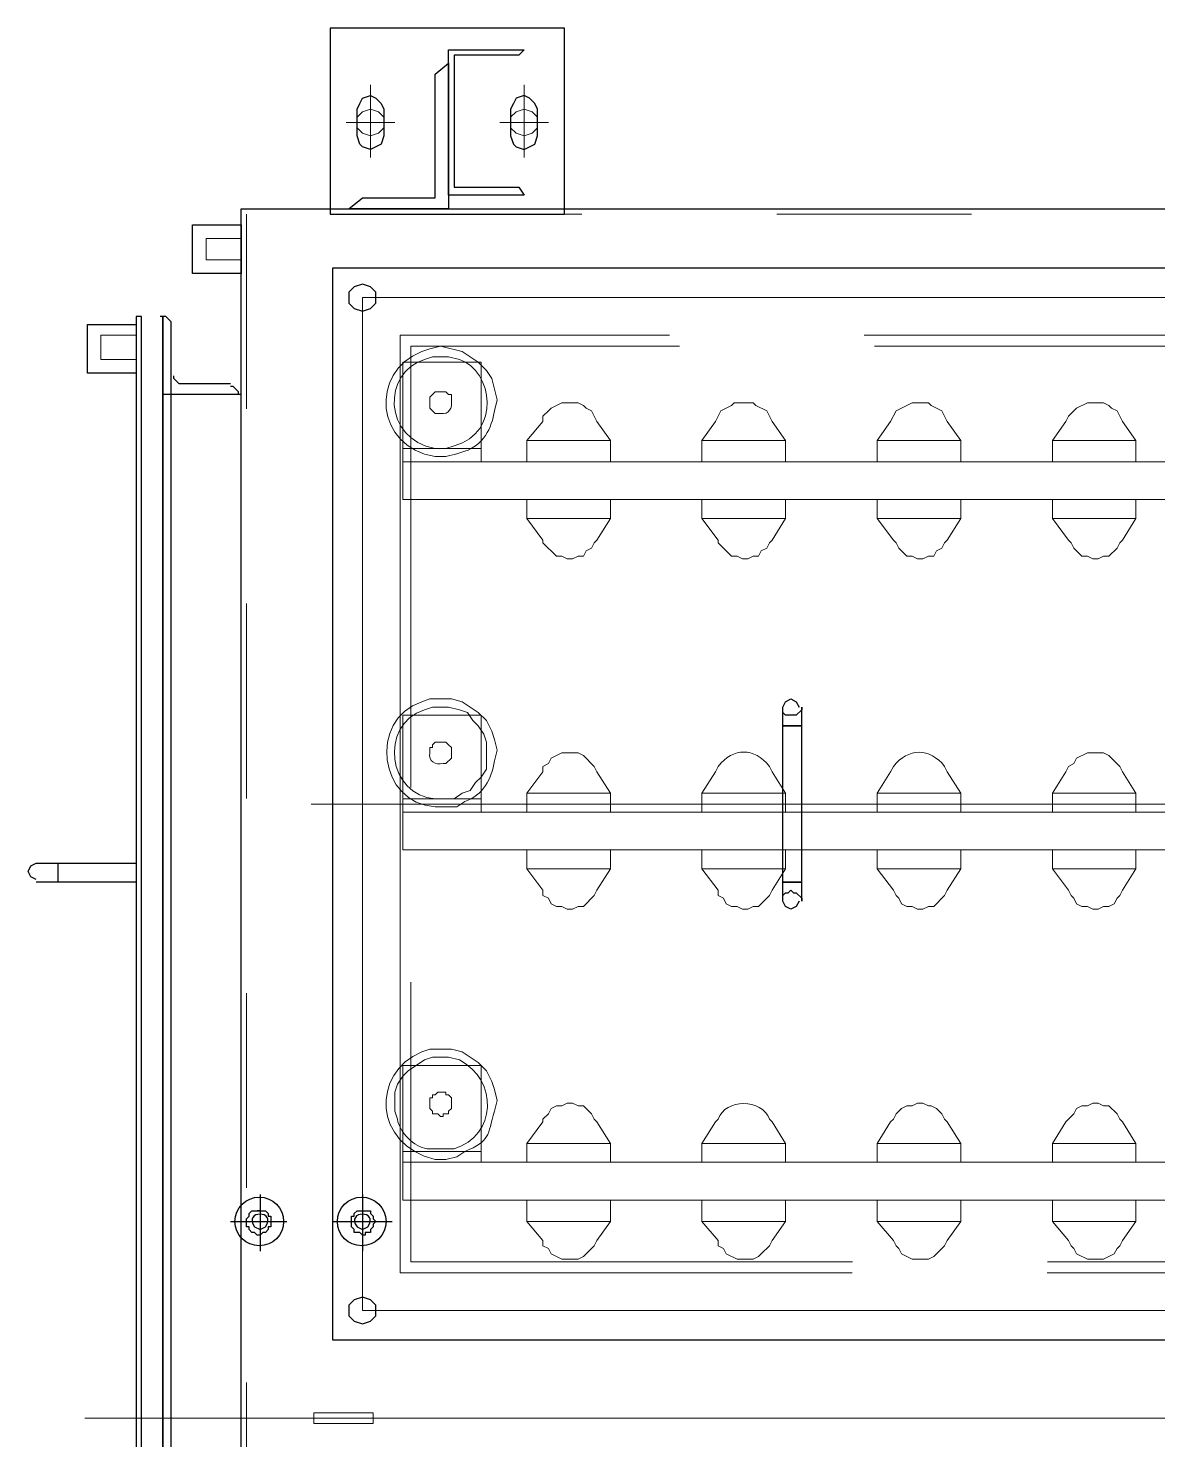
# Model space of a CAD drawing. Header units: metres. Extents: x 532250 to 532639, y 2673852 to 2674172.
# Drawn here: x 532448.787 to 532449.367, y 2674046.869 to 2674047.594 of the extents above; entities that cross this region are included whole.
import ezdxf

# ---------------------------------------------------------------- set-up
doc = ezdxf.new("R2010")
doc.units = ezdxf.units.M
doc.header["$MEASUREMENT"] = 0
doc.linetypes.add('PDF_IMPORT', pattern=[1, 0.8, -0.2])
doc.layers.add('IDT', color=7, linetype='Continuous')

# ---------------------------------------------------------------- blocks, each defined once
blk = doc.blocks.new('IDT')
at = {"layer": 'IDT', "color": 0, "linetype": 'PDF_IMPORT', "lineweight": 13, "ltscale": 0.038333}
for p, q in [((18.02813, 10.26057), (18.02813, 11.49573)), ((16.65604, 10.26057), (18.02813, 10.26057))]:
    blk.add_line(p, q, dxfattribs=at)
at = {"layer": 'IDT', "color": 0, "lineweight": 25}
for p, q in [((18.03089, 11.49849), (18.03089, 10.25781)), ((18.06685, 11.43763), (18.06685, 10.31728)), ((18.071, 11.44317), (18.071, 10.31313)), ((18.071, 10.31313), (18.071, 11.44317)), ((18.08207, 11.44317), (18.08207, 10.31313)), ((18.08483, 10.31313), (18.08483, 11.44317)), ((17.11386, 10.83873), (17.98386, 10.83873)), ((17.98386, 10.83873), (17.98386, 10.28824)), ((17.9645, 10.82905), (17.96173, 10.82628)), ((17.96865, 10.83043), (17.9645, 10.82905)), ((17.9728, 10.82905), (17.96865, 10.83043)), ((17.97557, 10.82628), (17.9728, 10.82905)), ((17.96173, 10.82628), (17.96173, 10.82075)), ((17.97557, 10.82075), (17.97557, 10.82628)), ((17.96173, 10.82075), (17.9645, 10.81798)), ((17.9645, 10.81798), (17.96865, 10.8166)), ((17.96865, 10.8166), (17.9728, 10.81798)), ((17.9728, 10.81798), (17.97557, 10.82075)), ((17.96865, 10.76404), (17.96865, 10.79309)), ((18.02121, 10.76404), (18.02121, 10.79309)), ((17.96727, 10.7834), (17.96727, 10.78479)), ((17.96727, 10.78479), (17.96865, 10.78479)), ((17.96865, 10.78479), (17.97003, 10.7834)), ((18.01983, 10.7834), (18.02121, 10.78479)), ((18.02121, 10.78479), (18.02259, 10.78479)), ((18.02259, 10.78479), (18.02398, 10.7834)), ((17.98386, 10.77787), (17.95344, 10.77787)), ((17.96173, 10.77787), (17.96312, 10.77925)), ((17.96312, 10.77649), (17.96173, 10.77787)), ((17.96312, 10.78064), (17.9645, 10.78202)), ((17.96312, 10.77925), (17.96312, 10.78064)), ((17.9645, 10.78202), (17.9645, 10.7834)), ((17.9645, 10.7834), (17.96727, 10.7834)), ((17.96865, 10.78202), (17.96588, 10.78064)), ((17.97142, 10.78064), (17.96865, 10.78202)), ((17.97003, 10.7834), (17.9728, 10.7834)), ((17.9728, 10.7834), (17.9728, 10.78202)), ((17.9728, 10.78202), (17.97418, 10.78064)), ((17.97418, 10.78064), (17.97418, 10.7751)), ((18.03642, 10.77787), (18.00738, 10.77787)), ((18.01568, 10.7751), (18.01568, 10.78064)), ((18.01568, 10.78064), (18.01706, 10.78064)), ((18.01706, 10.78202), (18.01844, 10.7834)), ((18.01706, 10.78064), (18.01706, 10.78202)), ((18.01844, 10.7834), (18.01983, 10.7834)), ((18.02121, 10.78202), (18.01844, 10.78064)), ((18.02398, 10.78064), (18.02121, 10.78202)), ((18.02398, 10.7834), (18.02536, 10.7834)), ((18.02536, 10.7834), (18.02674, 10.78202)), ((18.02674, 10.78202), (18.02674, 10.78064)), ((18.02674, 10.78064), (18.02813, 10.78064)), ((18.02813, 10.78064), (18.02813, 10.77649)), ((17.96312, 10.7751), (17.96312, 10.77649)), ((17.9645, 10.77372), (17.96312, 10.7751)), ((17.9645, 10.77234), (17.9645, 10.77372)), ((17.96865, 10.77234), (17.9645, 10.77234)), ((17.97142, 10.77234), (17.96865, 10.77234)), ((17.9728, 10.77372), (17.97142, 10.77234)), ((17.97418, 10.7751), (17.9728, 10.7751)), ((17.9728, 10.7751), (17.9728, 10.77372)), ((18.01706, 10.7751), (18.01568, 10.7751)), ((18.01706, 10.77372), (18.01706, 10.7751)), ((18.01844, 10.77234), (18.01706, 10.77372)), ((18.02121, 10.77234), (18.01844, 10.77234)), ((18.02121, 10.77234), (18.02259, 10.77234)), ((18.02536, 10.77234), (18.02121, 10.77234)), ((18.02674, 10.77372), (18.02536, 10.77234)), ((18.02813, 10.77649), (18.02674, 10.7751)), ((18.02674, 10.7751), (18.02674, 10.77372)), ((17.7432, 10.61189), (17.7432, 10.61328)), ((17.7432, 10.61328), (17.7432, 10.60359)), ((17.74596, 10.60913), (17.7432, 10.61189)), ((17.74458, 10.61328), (17.74596, 10.61604)), ((17.74596, 10.61604), (17.74873, 10.61742)), ((17.74873, 10.61742), (17.7515, 10.61604)), ((17.7515, 10.61604), (17.75288, 10.61328)), ((17.75288, 10.61328), (17.75288, 10.61051)), ((17.75288, 10.61328), (17.75288, 10.60359)), ((17.7432, 10.60359), (17.7432, 10.52337)), ((17.75288, 10.60359), (17.7432, 10.60359)), ((17.7432, 10.60359), (17.75288, 10.60359)), ((17.74735, 10.60913), (17.74596, 10.60913)), ((17.74873, 10.60774), (17.74735, 10.60913)), ((17.75011, 10.60913), (17.74873, 10.60774)), ((17.7515, 10.60913), (17.75011, 10.60913)), ((17.75288, 10.61051), (17.7515, 10.60913)), ((17.75288, 10.60359), (17.75288, 10.51369)), ((18.08483, 10.59391), (18.08483, 10.60359)), ((18.08483, 10.60359), (18.12495, 10.60359)), ((18.12495, 10.60359), (18.13601, 10.60359)), ((18.12495, 10.59391), (18.12495, 10.60359)), ((18.13601, 10.60221), (18.13878, 10.60083)), ((18.13878, 10.60083), (18.14016, 10.59806)), ((18.14016, 10.59806), (18.13878, 10.59529)), ((18.13601, 10.59391), (18.08483, 10.59391)), ((18.13878, 10.59529), (18.13601, 10.59391)), ((17.7432, 10.52337), (17.7432, 10.51369)), ((17.75288, 10.52337), (17.7432, 10.52337)), ((17.7432, 10.52337), (17.75288, 10.52337)), ((17.7432, 10.51507), (17.74596, 10.51784)), ((17.74596, 10.51784), (17.7515, 10.51784)), ((17.7515, 10.51784), (17.75288, 10.51645)), ((17.75288, 10.51645), (17.75288, 10.51369)), ((17.7432, 10.51369), (17.7432, 10.51507)), ((17.74596, 10.51092), (17.74458, 10.51369)), ((17.74873, 10.50954), (17.74596, 10.51092)), ((17.7515, 10.51092), (17.74873, 10.50954)), ((17.75288, 10.51369), (17.7515, 10.51092)), ((18.03089, 10.35324), (18.071, 10.35324)), ((18.03227, 10.35324), (18.03227, 10.35186)), ((18.03227, 10.35186), (18.03504, 10.34909)), ((18.03504, 10.34909), (18.03642, 10.34909)), ((18.03642, 10.34771), (18.06132, 10.34771)), ((18.06132, 10.34771), (18.0627, 10.34771)), ((18.0627, 10.34771), (18.06409, 10.34633)), ((18.06409, 10.34633), (18.06547, 10.34494)), ((18.06547, 10.34494), (18.06547, 10.34356)), ((18.08483, 10.31728), (18.08483, 10.34218)), ((18.08483, 10.34218), (18.10973, 10.34218)), ((18.10973, 10.34218), (18.10973, 10.31728)), ((18.06685, 10.31728), (18.06685, 10.3159)), ((18.06685, 10.3159), (18.06962, 10.31313)), ((18.10973, 10.31728), (18.08483, 10.31728)), ((17.9645, 10.30898), (17.96173, 10.30622)), ((17.96865, 10.31037), (17.9645, 10.30898)), ((17.9728, 10.30898), (17.96865, 10.31037)), ((17.97557, 10.30622), (17.9728, 10.30898)), ((18.06962, 10.31313), (18.071, 10.31313)), ((18.071, 10.31313), (18.07239, 10.31313)), ((18.08207, 10.31313), (18.08483, 10.31313)), ((17.96173, 10.30622), (17.96173, 10.30068)), ((17.96173, 10.30068), (17.9645, 10.29792)), ((17.9728, 10.29792), (17.97557, 10.30068)), ((17.97557, 10.30068), (17.97557, 10.30622)), ((17.9645, 10.29792), (17.96865, 10.29653)), ((17.96865, 10.29653), (17.9728, 10.29792)), ((17.98386, 10.28824), (17.11386, 10.28824)), ((18.03089, 10.2661), (18.03089, 10.291)), ((18.03089, 10.291), (18.05579, 10.291)), ((18.05579, 10.291), (18.05579, 10.2661)), ((18.05579, 10.2661), (18.03089, 10.2661)), ((18.03089, 10.25781), (17.02811, 10.25781)), ((17.98525, 10.26057), (17.86491, 10.26057)), ((17.86491, 10.26057), (17.86491, 10.16513)), ((17.92439, 10.18312), (17.92439, 10.25781)), ((17.92439, 10.25781), (17.97557, 10.25781)), ((17.97557, 10.25781), (17.96865, 10.25227)), ((17.98525, 10.16513), (17.98525, 10.26057)), ((17.88843, 10.24674), (17.88566, 10.25089)), ((17.88566, 10.25089), (17.92439, 10.25089)), ((17.92439, 10.25089), (17.92439, 10.1762)), ((17.96865, 10.25227), (17.9313, 10.25227)), ((17.9313, 10.25227), (17.9313, 10.18865)), ((17.92162, 10.24674), (17.88843, 10.24674)), ((17.92162, 10.17897), (17.92162, 10.24674)), ((17.88566, 10.22738), (17.88013, 10.22461)), ((17.88981, 10.22599), (17.88566, 10.22738)), ((17.95897, 10.22461), (17.9645, 10.22738)), ((17.9645, 10.22738), (17.96865, 10.22599)), ((17.88013, 10.22461), (17.87875, 10.22046)), ((17.87875, 10.22046), (17.87875, 10.20663)), ((17.89119, 10.22461), (17.88981, 10.22599)), ((17.89258, 10.22046), (17.89119, 10.22461)), ((17.89258, 10.20663), (17.89258, 10.22046)), ((17.95758, 10.22046), (17.95897, 10.22461)), ((17.95758, 10.20663), (17.95758, 10.22046)), ((17.96865, 10.22599), (17.97003, 10.22461)), ((17.97003, 10.22461), (17.97142, 10.22046)), ((17.97142, 10.22046), (17.97142, 10.20663)), ((17.87875, 10.20663), (17.88013, 10.20386)), ((17.89119, 10.20386), (17.89258, 10.20663)), ((17.95897, 10.20386), (17.95758, 10.20663)), ((17.97142, 10.20663), (17.97003, 10.20386)), ((17.88013, 10.20386), (17.88289, 10.2011)), ((17.88289, 10.2011), (17.88566, 10.19971)), ((17.88566, 10.19971), (17.88981, 10.2011)), ((17.88981, 10.2011), (17.89119, 10.20386)), ((17.96173, 10.2011), (17.95897, 10.20386)), ((17.9645, 10.19971), (17.96173, 10.2011)), ((17.96865, 10.2011), (17.9645, 10.19971)), ((17.97003, 10.20386), (17.96865, 10.2011)), ((17.9313, 10.18865), (17.92439, 10.18312)), ((17.88566, 10.1762), (17.88843, 10.17897)), ((17.92439, 10.1762), (17.88566, 10.1762)), ((17.88843, 10.17897), (17.92162, 10.17897)), ((17.86491, 10.16513), (17.98525, 10.16513))]:
    blk.add_line(p, q, dxfattribs=at)
at = {"layer": 'IDT', "color": 0, "lineweight": 13}
for p, q in [((16.62008, 10.87884), (18.11111, 10.87884)), ((17.96312, 10.87607), (17.96312, 10.88161)), ((17.96312, 10.88161), (17.99355, 10.88161)), ((17.99355, 10.88161), (17.99355, 10.87607)), ((17.99355, 10.87607), (17.96312, 10.87607)), ((17.12769, 10.82351), (17.96865, 10.82351)), ((17.96865, 10.82351), (17.96865, 10.30345)), ((17.99493, 10.56348), (17.09727, 10.56348)), ((18.08483, 10.32281), (18.08483, 10.33526)), ((18.08483, 10.33526), (18.10282, 10.33526)), ((18.10282, 10.33526), (18.10282, 10.32281)), ((18.10282, 10.32281), (18.08483, 10.32281)), ((17.96865, 10.30345), (17.12769, 10.30345)), ((18.03089, 10.27302), (18.03089, 10.28409)), ((18.03089, 10.28409), (18.04887, 10.28409)), ((18.04887, 10.28409), (18.04887, 10.27302)), ((18.04887, 10.27302), (18.03089, 10.27302)), ((17.88566, 10.19418), (17.88566, 10.23153)), ((17.9645, 10.19418), (17.9645, 10.23153)), ((17.88566, 10.22046), (17.88151, 10.21908)), ((17.88981, 10.21908), (17.88566, 10.22046)), ((17.9645, 10.22046), (17.96035, 10.21908)), ((17.96865, 10.21908), (17.9645, 10.22046)), ((17.87321, 10.21355), (17.89811, 10.21355)), ((17.88151, 10.21908), (17.87875, 10.21631)), ((17.87875, 10.21631), (17.87875, 10.21078)), ((17.89258, 10.21631), (17.88981, 10.21908)), ((17.89258, 10.21078), (17.89258, 10.21631)), ((17.95205, 10.21355), (17.97695, 10.21355)), ((17.96035, 10.21908), (17.95758, 10.21631)), ((17.95758, 10.21631), (17.95758, 10.21078)), ((17.97142, 10.21631), (17.96865, 10.21908)), ((17.97142, 10.21078), (17.97142, 10.21631)), ((17.87875, 10.21078), (17.88151, 10.20801)), ((17.88151, 10.20801), (17.88566, 10.20663)), ((17.88566, 10.20663), (17.88981, 10.20801)), ((17.88981, 10.20801), (17.89258, 10.21078)), ((17.95758, 10.21078), (17.96035, 10.20801)), ((17.96035, 10.20801), (17.9645, 10.20663)), ((17.9645, 10.20663), (17.96865, 10.20801)), ((17.96865, 10.20801), (17.97142, 10.21078))]:
    blk.add_line(p, q, dxfattribs=at)
at = {"layer": 'IDT', "color": 0, "linetype": 'PDF_IMPORT', "lineweight": 13, "ltscale": 0.29}
for p, q in [((17.94929, 10.80415), (17.14706, 10.80415)), ((17.14706, 10.32281), (17.94929, 10.32281))]:
    blk.add_line(p, q, dxfattribs=at)
at = {"layer": 'IDT', "color": 0, "lineweight": 0}
for p, q in [((17.94929, 10.32281), (17.94929, 10.80415)), ((17.58137, 10.7917), (17.58275, 10.79447)), ((17.58275, 10.79447), (17.58828, 10.79723)), ((17.58828, 10.79723), (17.59658, 10.79723)), ((17.59658, 10.79723), (17.60212, 10.79447)), ((17.60212, 10.79447), (17.6035, 10.7917)), ((17.66989, 10.79032), (17.67404, 10.79447)), ((17.67404, 10.79447), (17.67542, 10.79585)), ((17.67542, 10.79585), (17.67819, 10.79723)), ((17.67819, 10.79723), (17.68649, 10.79723)), ((17.68649, 10.79723), (17.69202, 10.79447)), ((17.69202, 10.79447), (17.6934, 10.7917)), ((17.75979, 10.79032), (17.76394, 10.79447)), ((17.76394, 10.79447), (17.76533, 10.79585)), ((17.76533, 10.79585), (17.76809, 10.79723)), ((17.76809, 10.79723), (17.77639, 10.79723)), ((17.77639, 10.79723), (17.78192, 10.79447)), ((17.78192, 10.79447), (17.78331, 10.7917)), ((17.8497, 10.79032), (17.85385, 10.79447)), ((17.85385, 10.79447), (17.85523, 10.79585)), ((17.85523, 10.79585), (17.858, 10.79723)), ((17.858, 10.79723), (17.8663, 10.79723)), ((17.8663, 10.79723), (17.87183, 10.79447)), ((17.87183, 10.79447), (17.87321, 10.7917)), ((17.57169, 10.77787), (17.5786, 10.78755)), ((17.5786, 10.78755), (17.57998, 10.79032)), ((17.57998, 10.79032), (17.58137, 10.7917)), ((17.6035, 10.7917), (17.60488, 10.79032)), ((17.60488, 10.79032), (17.60626, 10.78755)), ((17.60626, 10.78755), (17.61456, 10.77787)), ((17.66159, 10.77787), (17.66851, 10.78755)), ((17.66851, 10.78755), (17.66989, 10.79032)), ((17.6934, 10.7917), (17.69479, 10.79032)), ((17.69479, 10.79032), (17.69617, 10.78755)), ((17.69617, 10.78755), (17.70447, 10.77787)), ((17.7515, 10.77787), (17.75841, 10.78755)), ((17.75841, 10.78755), (17.75979, 10.79032)), ((17.78331, 10.7917), (17.78607, 10.79032)), ((17.78607, 10.79032), (17.78607, 10.78755)), ((17.78607, 10.78755), (17.79437, 10.77787)), ((17.8414, 10.77787), (17.84832, 10.78755)), ((17.84832, 10.78755), (17.8497, 10.79032)), ((17.87321, 10.7917), (17.87598, 10.79032)), ((17.87598, 10.79032), (17.87598, 10.78755)), ((17.87598, 10.78755), (17.88428, 10.77787)), ((17.57169, 10.77787), (17.61456, 10.77787)), ((17.57169, 10.7668), (17.57169, 10.77787)), ((17.61456, 10.77787), (17.61456, 10.7668)), ((17.66159, 10.77787), (17.70447, 10.77787)), ((17.66159, 10.7668), (17.66159, 10.77787)), ((17.70447, 10.77787), (17.70447, 10.7668)), ((17.7515, 10.77787), (17.79437, 10.77787)), ((17.7515, 10.7668), (17.7515, 10.77787)), ((17.79437, 10.77787), (17.79437, 10.7668)), ((17.8414, 10.77787), (17.88428, 10.77787)), ((17.8414, 10.7668), (17.8414, 10.77787)), ((17.88428, 10.77787), (17.88428, 10.7668)), ((17.9479, 10.76681), (17.02672, 10.76681)), ((17.61456, 10.7668), (17.57169, 10.7668)), ((17.70447, 10.7668), (17.66159, 10.7668)), ((17.79437, 10.7668), (17.7515, 10.7668)), ((17.88428, 10.7668), (17.8414, 10.7668)), ((17.9479, 10.74744), (17.9479, 10.76681)), ((17.02672, 10.74744), (17.9479, 10.74744)), ((17.61456, 10.74744), (17.57169, 10.74744)), ((17.57169, 10.74744), (17.57169, 10.73776)), ((17.61456, 10.73776), (17.61456, 10.74744)), ((17.70447, 10.74744), (17.66159, 10.74744)), ((17.66159, 10.74744), (17.66159, 10.73776)), ((17.70447, 10.73776), (17.70447, 10.74744)), ((17.79437, 10.74744), (17.7515, 10.74744)), ((17.7515, 10.74744), (17.7515, 10.73776)), ((17.79437, 10.73776), (17.79437, 10.74744)), ((17.88428, 10.74744), (17.8414, 10.74744)), ((17.8414, 10.74744), (17.8414, 10.73776)), ((17.88428, 10.73776), (17.88428, 10.74744)), ((17.9479, 10.74744), (17.90779, 10.74744)), ((17.90779, 10.74744), (17.90779, 10.69765)), ((17.90779, 10.74191), (17.9479, 10.74191)), ((17.91609, 10.74191), (17.92024, 10.74467)), ((17.92024, 10.74467), (17.92577, 10.74606)), ((17.92577, 10.74606), (17.9313, 10.74606)), ((17.9479, 10.69765), (17.9479, 10.74744)), ((17.5786, 10.72669), (17.57169, 10.73776)), ((17.57169, 10.73776), (17.61456, 10.73776)), ((17.61456, 10.73776), (17.60765, 10.72669)), ((17.66851, 10.72669), (17.66159, 10.73776)), ((17.66159, 10.73776), (17.70447, 10.73776)), ((17.70447, 10.73776), (17.69755, 10.72669)), ((17.75841, 10.72669), (17.7515, 10.73776)), ((17.7515, 10.73776), (17.79437, 10.73776)), ((17.79437, 10.73776), (17.78746, 10.72669)), ((17.84832, 10.72669), (17.8414, 10.73776)), ((17.8414, 10.73776), (17.88428, 10.73776)), ((17.88428, 10.73776), (17.87598, 10.72669)), ((17.92162, 10.74053), (17.93545, 10.74053)), ((17.57998, 10.72531), (17.5786, 10.72669)), ((17.60765, 10.72669), (17.60626, 10.72531)), ((17.66989, 10.72531), (17.66851, 10.72669)), ((17.69755, 10.72669), (17.69617, 10.72531)), ((17.75979, 10.72531), (17.75841, 10.72669)), ((17.78746, 10.72669), (17.78607, 10.72531)), ((17.8497, 10.72531), (17.84832, 10.72669)), ((17.87598, 10.72669), (17.87598, 10.72531)), ((17.58137, 10.72254), (17.57998, 10.72531)), ((17.58552, 10.71839), (17.58137, 10.72254)), ((17.60212, 10.71978), (17.59935, 10.71839)), ((17.6035, 10.72254), (17.60212, 10.71978)), ((17.60626, 10.72531), (17.6035, 10.72254)), ((17.67127, 10.72254), (17.66989, 10.72531)), ((17.67404, 10.71978), (17.67127, 10.72254)), ((17.67681, 10.71839), (17.67404, 10.71978)), ((17.69202, 10.71978), (17.68925, 10.71839)), ((17.69479, 10.72254), (17.69202, 10.71978)), ((17.69617, 10.72531), (17.69479, 10.72254)), ((17.85108, 10.72254), (17.8497, 10.72531)), ((17.85523, 10.71839), (17.85108, 10.72254)), ((17.87183, 10.71978), (17.86906, 10.71839)), ((17.87321, 10.72254), (17.87183, 10.71978)), ((17.87598, 10.72531), (17.87321, 10.72254)), ((17.89949, 10.71563), (17.90088, 10.72116)), ((17.92301, 10.71978), (17.92439, 10.72116)), ((17.92301, 10.71425), (17.92301, 10.71978)), ((17.92439, 10.72116), (17.92439, 10.72254)), ((17.92439, 10.72254), (17.92716, 10.72254)), ((17.92716, 10.72254), (17.92716, 10.72393)), ((17.92716, 10.72393), (17.92854, 10.72393)), ((17.92854, 10.72393), (17.92992, 10.72254)), ((17.92992, 10.72254), (17.93269, 10.72254)), ((17.93269, 10.72254), (17.93269, 10.72116)), ((17.93269, 10.72116), (17.93407, 10.71978)), ((17.93407, 10.71978), (17.93407, 10.71425)), ((17.95067, 10.72531), (17.95205, 10.72116)), ((17.95205, 10.72116), (17.95205, 10.71148)), ((17.58828, 10.71839), (17.58552, 10.71839)), ((17.59105, 10.71701), (17.58828, 10.71839)), ((17.59382, 10.71701), (17.59105, 10.71701)), ((17.59658, 10.71839), (17.59382, 10.71701)), ((17.59935, 10.71839), (17.59658, 10.71839)), ((17.67819, 10.71839), (17.67681, 10.71839)), ((17.68095, 10.71701), (17.67819, 10.71839)), ((17.68372, 10.71701), (17.68095, 10.71701)), ((17.68649, 10.71839), (17.68372, 10.71701)), ((17.68925, 10.71839), (17.68649, 10.71839)), ((17.858, 10.71839), (17.85523, 10.71839)), ((17.86076, 10.71701), (17.858, 10.71839)), ((17.86353, 10.71701), (17.86076, 10.71701)), ((17.8663, 10.71839), (17.86353, 10.71701)), ((17.86906, 10.71839), (17.8663, 10.71839)), ((17.90088, 10.7101), (17.89949, 10.71563)), ((17.92439, 10.71286), (17.92301, 10.71425)), ((17.92577, 10.71286), (17.92439, 10.71286)), ((17.92577, 10.71148), (17.92577, 10.71286)), ((17.9313, 10.71286), (17.92992, 10.71148)), ((17.93269, 10.71286), (17.9313, 10.71286)), ((17.93407, 10.71425), (17.93269, 10.71425)), ((17.93269, 10.71425), (17.93269, 10.71286)), ((17.90226, 10.70595), (17.90088, 10.7101)), ((17.90503, 10.70041), (17.90226, 10.70595)), ((17.92854, 10.71148), (17.92577, 10.71148)), ((17.92992, 10.71148), (17.92854, 10.71148)), ((17.95067, 10.70733), (17.9479, 10.70318)), ((17.95205, 10.71148), (17.95067, 10.70733)), ((17.90917, 10.69626), (17.90503, 10.70041)), ((17.90779, 10.69765), (17.9479, 10.69765)), ((17.94514, 10.70041), (17.93684, 10.69488)), ((17.9479, 10.70318), (17.94514, 10.70041)), ((17.91747, 10.69073), (17.90917, 10.69626)), ((17.92301, 10.68935), (17.91747, 10.69073)), ((17.92439, 10.6935), (17.91886, 10.69488)), ((17.92854, 10.6935), (17.92439, 10.6935)), ((17.93269, 10.6935), (17.92854, 10.6935)), ((17.93684, 10.69488), (17.93269, 10.6935)), ((17.93822, 10.69073), (17.93407, 10.68935)), ((17.92854, 10.68935), (17.92301, 10.68935)), ((17.93407, 10.68935), (17.92854, 10.68935)), ((17.57998, 10.61051), (17.58137, 10.61189)), ((17.58137, 10.61189), (17.58275, 10.61466)), ((17.58275, 10.61466), (17.58552, 10.61604)), ((17.58552, 10.61604), (17.58828, 10.61604)), ((17.58828, 10.61604), (17.59105, 10.61742)), ((17.59105, 10.61742), (17.59382, 10.61742)), ((17.59382, 10.61742), (17.59658, 10.61604)), ((17.59658, 10.61604), (17.59935, 10.61604)), ((17.59935, 10.61604), (17.60212, 10.61466)), ((17.60212, 10.61466), (17.6035, 10.61189)), ((17.6035, 10.61189), (17.60488, 10.61051)), ((17.66989, 10.61051), (17.67542, 10.61604)), ((17.67542, 10.61604), (17.67819, 10.61604)), ((17.67819, 10.61604), (17.68095, 10.61742)), ((17.68095, 10.61742), (17.68372, 10.61742)), ((17.68372, 10.61742), (17.68649, 10.61604)), ((17.68649, 10.61604), (17.68925, 10.61604)), ((17.68925, 10.61604), (17.69202, 10.61466)), ((17.69202, 10.61466), (17.6934, 10.61189)), ((17.6934, 10.61189), (17.69479, 10.61051)), ((17.75979, 10.61051), (17.76533, 10.61604)), ((17.76533, 10.61604), (17.76809, 10.61604)), ((17.76809, 10.61604), (17.77086, 10.61742)), ((17.77086, 10.61742), (17.77363, 10.61742)), ((17.77363, 10.61742), (17.77639, 10.61604)), ((17.77639, 10.61604), (17.77916, 10.61604)), ((17.77916, 10.61604), (17.78192, 10.61466)), ((17.78192, 10.61466), (17.78331, 10.61189)), ((17.78331, 10.61189), (17.78607, 10.61051)), ((17.8497, 10.61051), (17.85523, 10.61604)), ((17.85523, 10.61604), (17.858, 10.61604)), ((17.858, 10.61604), (17.86076, 10.61742)), ((17.86076, 10.61742), (17.86353, 10.61742)), ((17.86353, 10.61742), (17.8663, 10.61604)), ((17.8663, 10.61604), (17.86906, 10.61604)), ((17.86906, 10.61604), (17.87183, 10.61466)), ((17.87183, 10.61466), (17.87321, 10.61189)), ((17.87321, 10.61189), (17.87598, 10.61051)), ((17.57169, 10.59668), (17.5786, 10.60774)), ((17.5786, 10.60774), (17.57998, 10.61051)), ((17.60488, 10.61051), (17.60626, 10.60774)), ((17.60626, 10.60774), (17.61456, 10.59668)), ((17.66159, 10.59668), (17.66851, 10.60774)), ((17.66851, 10.60774), (17.66989, 10.61051)), ((17.69479, 10.61051), (17.69617, 10.60774)), ((17.69617, 10.60774), (17.70447, 10.59668)), ((17.7515, 10.59668), (17.75841, 10.60774)), ((17.75841, 10.60774), (17.75979, 10.61051)), ((17.78607, 10.61051), (17.78607, 10.60774)), ((17.78607, 10.60774), (17.79437, 10.59668)), ((17.8414, 10.59668), (17.84832, 10.60774)), ((17.84832, 10.60774), (17.8497, 10.61051)), ((17.87598, 10.61051), (17.87598, 10.60774)), ((17.87598, 10.60774), (17.88428, 10.59668)), ((17.57169, 10.59668), (17.61456, 10.59668)), ((17.57169, 10.587), (17.57169, 10.59668)), ((17.61456, 10.59668), (17.61456, 10.587)), ((17.66159, 10.59668), (17.70447, 10.59668)), ((17.66159, 10.587), (17.66159, 10.59668)), ((17.70447, 10.59668), (17.70447, 10.587)), ((17.7515, 10.59668), (17.79437, 10.59668)), ((17.7515, 10.587), (17.7515, 10.59668)), ((17.79437, 10.59668), (17.79437, 10.587)), ((17.8414, 10.59668), (17.88428, 10.59668)), ((17.8414, 10.587), (17.8414, 10.59668)), ((17.88428, 10.59668), (17.88428, 10.587)), ((17.9479, 10.587), (17.02672, 10.587)), ((17.61456, 10.587), (17.57169, 10.587)), ((17.70447, 10.587), (17.66159, 10.587)), ((17.79437, 10.587), (17.7515, 10.587)), ((17.88428, 10.587), (17.8414, 10.587)), ((17.9479, 10.56763), (17.9479, 10.587)), ((17.02672, 10.56763), (17.9479, 10.56763)), ((17.61456, 10.56763), (17.57169, 10.56763)), ((17.57169, 10.56763), (17.57169, 10.55795)), ((17.61456, 10.55795), (17.61456, 10.56763)), ((17.70447, 10.56763), (17.66159, 10.56763)), ((17.66159, 10.56763), (17.66159, 10.55795)), ((17.70447, 10.55795), (17.70447, 10.56763)), ((17.79437, 10.56763), (17.7515, 10.56763)), ((17.7515, 10.56763), (17.7515, 10.55795)), ((17.79437, 10.55795), (17.79437, 10.56763)), ((17.88428, 10.56763), (17.8414, 10.56763)), ((17.8414, 10.56763), (17.8414, 10.55795)), ((17.88428, 10.55795), (17.88428, 10.56763)), ((17.9479, 10.56763), (17.90779, 10.56763)), ((17.90779, 10.56763), (17.90779, 10.51784)), ((17.9479, 10.51784), (17.9479, 10.56763)), ((17.90779, 10.56072), (17.9479, 10.56072)), ((17.91609, 10.5621), (17.92024, 10.56487)), ((17.91747, 10.55795), (17.92162, 10.56072)), ((17.92024, 10.56487), (17.9313, 10.56487)), ((17.92162, 10.56072), (17.9313, 10.56072)), ((17.5786, 10.54688), (17.57169, 10.55795)), ((17.57169, 10.55795), (17.61456, 10.55795)), ((17.61456, 10.55795), (17.60765, 10.54688)), ((17.66851, 10.54688), (17.66159, 10.55795)), ((17.66159, 10.55795), (17.70447, 10.55795)), ((17.70447, 10.55795), (17.69755, 10.54688)), ((17.75841, 10.54688), (17.7515, 10.55795)), ((17.7515, 10.55795), (17.79437, 10.55795)), ((17.79437, 10.55795), (17.78746, 10.54688)), ((17.84832, 10.54688), (17.8414, 10.55795)), ((17.8414, 10.55795), (17.88428, 10.55795)), ((17.88428, 10.55795), (17.87598, 10.54688)), ((17.91056, 10.55242), (17.91332, 10.55657)), ((17.91332, 10.55657), (17.91747, 10.55795)), ((17.57998, 10.54412), (17.5786, 10.54688)), ((17.60765, 10.54688), (17.60626, 10.54412)), ((17.66989, 10.54412), (17.66851, 10.54688)), ((17.69755, 10.54688), (17.69617, 10.54412)), ((17.75979, 10.54412), (17.75841, 10.54688)), ((17.78746, 10.54688), (17.78607, 10.54412)), ((17.8497, 10.54412), (17.84832, 10.54688)), ((17.87598, 10.54688), (17.87598, 10.54412)), ((17.90503, 10.5455), (17.90779, 10.54965)), ((17.90503, 10.53167), (17.90503, 10.5455)), ((17.90779, 10.54965), (17.91056, 10.55242)), ((17.58552, 10.53859), (17.57998, 10.54412)), ((17.58828, 10.5372), (17.58552, 10.53859)), ((17.60212, 10.53997), (17.59658, 10.5372)), ((17.6035, 10.54273), (17.60212, 10.53997)), ((17.60626, 10.54412), (17.6035, 10.54273)), ((17.85523, 10.53859), (17.8497, 10.54412)), ((17.858, 10.5372), (17.85523, 10.53859)), ((17.87183, 10.53997), (17.8663, 10.5372)), ((17.87321, 10.54273), (17.87183, 10.53997)), ((17.87598, 10.54412), (17.87321, 10.54273)), ((17.89949, 10.53582), (17.90088, 10.54135)), ((17.92301, 10.53997), (17.92577, 10.54273)), ((17.92301, 10.53444), (17.92301, 10.53997)), ((17.92577, 10.54273), (17.92716, 10.54273)), ((17.59658, 10.5372), (17.58828, 10.5372)), ((17.8663, 10.5372), (17.858, 10.5372)), ((17.90088, 10.53029), (17.89949, 10.53582)), ((17.90641, 10.52752), (17.90503, 10.53167)), ((17.92439, 10.53305), (17.92301, 10.53444)), ((17.92577, 10.53167), (17.92439, 10.53305)), ((17.92854, 10.53167), (17.92577, 10.53167)), ((17.9313, 10.53167), (17.92854, 10.53167)), ((17.93269, 10.53305), (17.9313, 10.53167)), ((17.93407, 10.53444), (17.93269, 10.53444)), ((17.93269, 10.53444), (17.93269, 10.53305)), ((17.93407, 10.5372), (17.93407, 10.53444)), ((17.90226, 10.52614), (17.90088, 10.53029)), ((17.90503, 10.5206), (17.90226, 10.52614)), ((17.90917, 10.52337), (17.90641, 10.52752)), ((17.90917, 10.51645), (17.90503, 10.5206)), ((17.90779, 10.51784), (17.9479, 10.51784)), ((17.91194, 10.5206), (17.90917, 10.52337)), ((17.91747, 10.51092), (17.90917, 10.51645)), ((17.91471, 10.51645), (17.91194, 10.5206)), ((17.91886, 10.51507), (17.91471, 10.51645)), ((17.92301, 10.50954), (17.91747, 10.51092)), ((17.92439, 10.51369), (17.91886, 10.51507)), ((17.92854, 10.50954), (17.92301, 10.50954)), ((17.92854, 10.51369), (17.92439, 10.51369)), ((17.93269, 10.51369), (17.92854, 10.51369)), ((17.93407, 10.50954), (17.92854, 10.50954)), ((17.93684, 10.51507), (17.93269, 10.51369)), ((17.93822, 10.51092), (17.93407, 10.50954)), ((17.58828, 10.43623), (17.59105, 10.43762)), ((17.59105, 10.43762), (17.59382, 10.43762)), ((17.59382, 10.43762), (17.59658, 10.43623)), ((17.67819, 10.43623), (17.68095, 10.43762)), ((17.68095, 10.43762), (17.68372, 10.43762)), ((17.68372, 10.43762), (17.68649, 10.43623)), ((17.76809, 10.43623), (17.77086, 10.43762)), ((17.77086, 10.43762), (17.77363, 10.43762)), ((17.77363, 10.43762), (17.77639, 10.43623)), ((17.858, 10.43623), (17.86076, 10.43762)), ((17.86076, 10.43762), (17.86353, 10.43762)), ((17.86353, 10.43762), (17.8663, 10.43623)), ((17.57998, 10.42932), (17.58137, 10.43208)), ((17.58137, 10.43208), (17.58552, 10.43623)), ((17.58552, 10.43623), (17.58828, 10.43623)), ((17.59658, 10.43623), (17.59935, 10.43623)), ((17.59935, 10.43623), (17.6035, 10.43208)), ((17.6035, 10.43208), (17.60488, 10.42932)), ((17.66989, 10.42932), (17.67127, 10.43208)), ((17.67127, 10.43208), (17.67404, 10.43347)), ((17.67404, 10.43347), (17.67542, 10.43623)), ((17.67542, 10.43623), (17.67819, 10.43623)), ((17.68649, 10.43623), (17.68925, 10.43623)), ((17.68925, 10.43623), (17.6934, 10.43208)), ((17.6934, 10.43208), (17.69479, 10.42932)), ((17.75979, 10.42932), (17.76118, 10.43208)), ((17.76118, 10.43208), (17.76394, 10.43347)), ((17.76394, 10.43347), (17.76533, 10.43623)), ((17.76533, 10.43623), (17.76809, 10.43623)), ((17.77639, 10.43623), (17.77916, 10.43623)), ((17.77916, 10.43623), (17.78607, 10.42932)), ((17.8497, 10.42932), (17.85108, 10.43208)), ((17.85108, 10.43208), (17.85385, 10.43347)), ((17.85385, 10.43347), (17.85523, 10.43623)), ((17.85523, 10.43623), (17.858, 10.43623)), ((17.8663, 10.43623), (17.86906, 10.43623)), ((17.86906, 10.43623), (17.87598, 10.42932)), ((17.57169, 10.41687), (17.5786, 10.42793)), ((17.5786, 10.42793), (17.57998, 10.42932)), ((17.60488, 10.42932), (17.60626, 10.42793)), ((17.60626, 10.42793), (17.61456, 10.41687)), ((17.66159, 10.41687), (17.66851, 10.42793)), ((17.66851, 10.42793), (17.66989, 10.42932)), ((17.69479, 10.42932), (17.69617, 10.42793)), ((17.69617, 10.42793), (17.70447, 10.41687)), ((17.7515, 10.41687), (17.75841, 10.42793)), ((17.75841, 10.42793), (17.75979, 10.42932)), ((17.78607, 10.42932), (17.78607, 10.42793)), ((17.78607, 10.42793), (17.79437, 10.41687)), ((17.8414, 10.41687), (17.84832, 10.42793)), ((17.84832, 10.42793), (17.8497, 10.42932)), ((17.87598, 10.42932), (17.87598, 10.42793)), ((17.87598, 10.42793), (17.88428, 10.41687)), ((17.57169, 10.41687), (17.61456, 10.41687)), ((17.57169, 10.40719), (17.57169, 10.41687)), ((17.61456, 10.41687), (17.61456, 10.40719)), ((17.66159, 10.41687), (17.70447, 10.41687)), ((17.66159, 10.40719), (17.66159, 10.41687)), ((17.70447, 10.41687), (17.70447, 10.40719)), ((17.7515, 10.41687), (17.79437, 10.41687)), ((17.7515, 10.40719), (17.7515, 10.41687)), ((17.79437, 10.41687), (17.79437, 10.40719)), ((17.8414, 10.41687), (17.88428, 10.41687)), ((17.8414, 10.40719), (17.8414, 10.41687)), ((17.88428, 10.41687), (17.88428, 10.40719)), ((17.9479, 10.40719), (17.02672, 10.40719)), ((17.61456, 10.40719), (17.57169, 10.40719)), ((17.70447, 10.40719), (17.66159, 10.40719)), ((17.79437, 10.40719), (17.7515, 10.40719)), ((17.88428, 10.40719), (17.8414, 10.40719)), ((17.9479, 10.38782), (17.9479, 10.40719)), ((17.02672, 10.38782), (17.9479, 10.38782)), ((17.61456, 10.38782), (17.57169, 10.38782)), ((17.57169, 10.38782), (17.57169, 10.37676)), ((17.61456, 10.37676), (17.61456, 10.38782)), ((17.70447, 10.38782), (17.66159, 10.38782)), ((17.66159, 10.38782), (17.66159, 10.37676)), ((17.70447, 10.37676), (17.70447, 10.38782)), ((17.79437, 10.38782), (17.7515, 10.38782)), ((17.7515, 10.38782), (17.7515, 10.37676)), ((17.79437, 10.37676), (17.79437, 10.38782)), ((17.88428, 10.38782), (17.8414, 10.38782)), ((17.8414, 10.38782), (17.8414, 10.37676)), ((17.88428, 10.37676), (17.88428, 10.38782)), ((17.9479, 10.38782), (17.90779, 10.38782)), ((17.90779, 10.38782), (17.90779, 10.33665)), ((17.9479, 10.33665), (17.9479, 10.38782)), ((17.90779, 10.38091), (17.9479, 10.38091)), ((17.91609, 10.38229), (17.92024, 10.38367)), ((17.92024, 10.38367), (17.92577, 10.38506)), ((17.92162, 10.37952), (17.92577, 10.38091)), ((17.92577, 10.38506), (17.9313, 10.38506)), ((17.92577, 10.38091), (17.9313, 10.38091)), ((17.5786, 10.36707), (17.57169, 10.37676)), ((17.57169, 10.37676), (17.61456, 10.37676)), ((17.61456, 10.37676), (17.60765, 10.36707)), ((17.66851, 10.36707), (17.66159, 10.37676)), ((17.66159, 10.37676), (17.70447, 10.37676)), ((17.70447, 10.37676), (17.69755, 10.36707)), ((17.75841, 10.36707), (17.7515, 10.37676)), ((17.7515, 10.37676), (17.79437, 10.37676)), ((17.79437, 10.37676), (17.78746, 10.36707)), ((17.84832, 10.36707), (17.8414, 10.37676)), ((17.8414, 10.37676), (17.88428, 10.37676)), ((17.88428, 10.37676), (17.87598, 10.36707)), ((17.58137, 10.36154), (17.5786, 10.36707)), ((17.60626, 10.36431), (17.6035, 10.36154)), ((17.60765, 10.36707), (17.60626, 10.36431)), ((17.67127, 10.36154), (17.66851, 10.36707)), ((17.69755, 10.36707), (17.69479, 10.36154)), ((17.75979, 10.36431), (17.75841, 10.36707)), ((17.76118, 10.36154), (17.75979, 10.36431)), ((17.78746, 10.36707), (17.78469, 10.36154)), ((17.85108, 10.36154), (17.84832, 10.36707)), ((17.87598, 10.36431), (17.87321, 10.36154)), ((17.87598, 10.36707), (17.87598, 10.36431)), ((17.58413, 10.36016), (17.58137, 10.36154)), ((17.58552, 10.35878), (17.58413, 10.36016)), ((17.58828, 10.35739), (17.58552, 10.35878)), ((17.59658, 10.35739), (17.58828, 10.35739)), ((17.60212, 10.36016), (17.59658, 10.35739)), ((17.6035, 10.36154), (17.60212, 10.36016)), ((17.67681, 10.35878), (17.67127, 10.36154)), ((17.67819, 10.35739), (17.67681, 10.35878)), ((17.68649, 10.35739), (17.67819, 10.35739)), ((17.69479, 10.36154), (17.68649, 10.35739)), ((17.76671, 10.35878), (17.76118, 10.36154)), ((17.76809, 10.35739), (17.76671, 10.35878)), ((17.77778, 10.35739), (17.76809, 10.35739)), ((17.77916, 10.35878), (17.77778, 10.35739)), ((17.78469, 10.36154), (17.77916, 10.35878)), ((17.85385, 10.36016), (17.85108, 10.36154)), ((17.85523, 10.35878), (17.85385, 10.36016)), ((17.858, 10.35739), (17.85523, 10.35878)), ((17.8663, 10.35739), (17.858, 10.35739)), ((17.87183, 10.36016), (17.8663, 10.35739)), ((17.87321, 10.36154), (17.87183, 10.36016)), ((17.89949, 10.35601), (17.90088, 10.36154)), ((17.92854, 10.36293), (17.9313, 10.36293)), ((17.9313, 10.36293), (17.93269, 10.36154)), ((17.93269, 10.36154), (17.93407, 10.36016)), ((17.93407, 10.36016), (17.93407, 10.35463)), ((17.90088, 10.35048), (17.89949, 10.35601)), ((17.90226, 10.34494), (17.90088, 10.35048)), ((17.92301, 10.35324), (17.92301, 10.35601)), ((17.92439, 10.35324), (17.92301, 10.35324)), ((17.92577, 10.35186), (17.92439, 10.35324)), ((17.92854, 10.35186), (17.92577, 10.35186)), ((17.9313, 10.35186), (17.92854, 10.35186)), ((17.93269, 10.35324), (17.9313, 10.35186)), ((17.93407, 10.35463), (17.93269, 10.35324)), ((17.90503, 10.34079), (17.90226, 10.34494)), ((17.90917, 10.33665), (17.90503, 10.34079)), ((17.90779, 10.33665), (17.9479, 10.33665)), ((17.91747, 10.33111), (17.90917, 10.33665)), ((17.92439, 10.33388), (17.91886, 10.33526)), ((17.93684, 10.33526), (17.93269, 10.33388)), ((17.92854, 10.32835), (17.91747, 10.33111)), ((17.92854, 10.33388), (17.92439, 10.33388)), ((17.93269, 10.33388), (17.92854, 10.33388)), ((17.93407, 10.32973), (17.92854, 10.32835)), ((17.93822, 10.33111), (17.93407, 10.32973))]:
    blk.add_line(p, q, dxfattribs=at)
at = {"layer": 'IDT', "color": 0, "linetype": 'PDF_IMPORT', "lineweight": 13, "ltscale": 0.283333}
for p, q in [((17.94375, 10.79862), (17.15259, 10.79862)), ((17.94375, 10.32835), (17.94375, 10.79862)), ((17.15259, 10.32835), (17.94375, 10.32835))]:
    blk.add_line(p, q, dxfattribs=at)
at = {"layer": 'IDT', "color": 0, "lineweight": 25}
for centre in [(17.96902, 10.77782), (18.02158, 10.77782)]:
    blk.add_circle(centre, 0.0125, dxfattribs=at)
for points in [[(17.96588, 10.78064), (17.95977, 10.77185), (17.97753, 10.77185), (17.97142, 10.78064)], [(18.01844, 10.78064), (18.01233, 10.77185), (18.03008, 10.77185), (18.02398, 10.78064)]]:
    blk.add_open_spline(points, degree=3, dxfattribs=at)
at = {"layer": 'IDT', "color": 0, "lineweight": 0}
for points in [[(17.90088, 10.72116), (17.90459, 10.73389), (17.90288, 10.73631), (17.91609, 10.74191)], [(17.9313, 10.74606), (17.96316, 10.73845), (17.96415, 10.70159), (17.93822, 10.69073)], [(17.91886, 10.69488), (17.89882, 10.70528), (17.89975, 10.73384), (17.92162, 10.74053)], [(17.93545, 10.74053), (17.94221, 10.73944), (17.94959, 10.73207), (17.95067, 10.72531)], [(17.78607, 10.72531), (17.78232, 10.71455), (17.76355, 10.71455), (17.75979, 10.72531)], [(17.90088, 10.54135), (17.90212, 10.55018), (17.90696, 10.55938), (17.91609, 10.5621)], [(17.9313, 10.56487), (17.96019, 10.56325), (17.96575, 10.52044), (17.93822, 10.51092)], [(17.9313, 10.56072), (17.95542, 10.55929), (17.96065, 10.52312), (17.93684, 10.51507)], [(17.69617, 10.54412), (17.6884, 10.53471), (17.67752, 10.53432), (17.66989, 10.54412)], [(17.78607, 10.54412), (17.77814, 10.53434), (17.76772, 10.53434), (17.75979, 10.54412)], [(17.92716, 10.54273), (17.93135, 10.5434), (17.93476, 10.54158), (17.93407, 10.5372)], [(17.91886, 10.33526), (17.90173, 10.34105), (17.89703, 10.37288), (17.92162, 10.37952)], [(17.90088, 10.36154), (17.90212, 10.37037), (17.90696, 10.37957), (17.91609, 10.38229)], [(17.9313, 10.38506), (17.9621, 10.38031), (17.96515, 10.34186), (17.93822, 10.33111)], [(17.9313, 10.38091), (17.95837, 10.37634), (17.95832, 10.34126), (17.93684, 10.33526)], [(17.92301, 10.35601), (17.92234, 10.36021), (17.92416, 10.36362), (17.92854, 10.36293)]]:
    blk.add_open_spline(points, degree=3, dxfattribs=at)

msp = doc.modelspace()

# ---------------------------------------------------------------- block references
at = {"layer": 'IDT', "color": 8, "rotation": 180}
msp.add_blockref('IDT', (532466.92728, 2674057.75885), dxfattribs=at)

doc.saveas('drawing.dxf')
